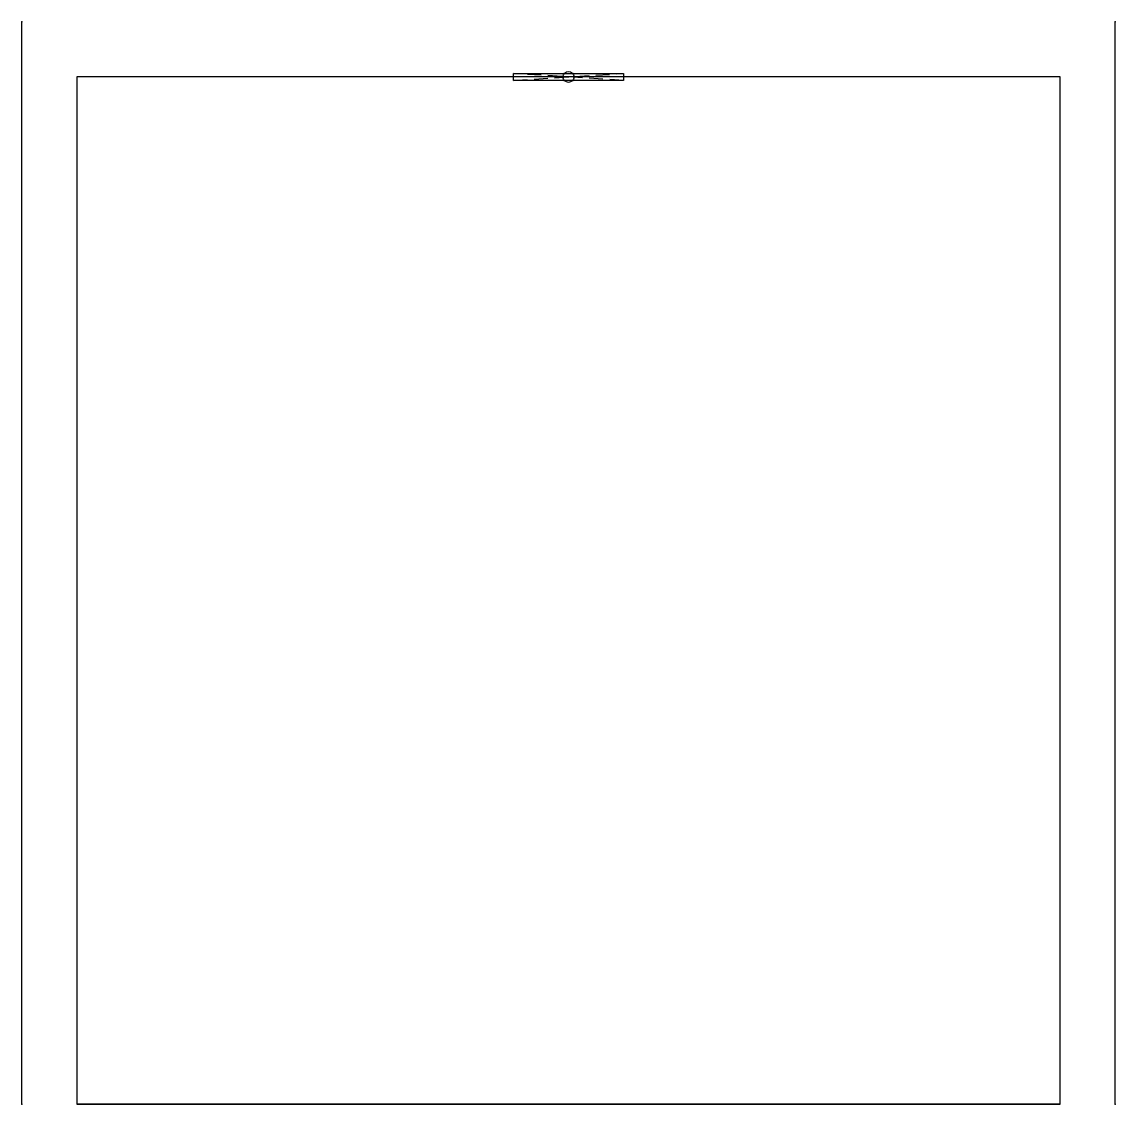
# Model space of a CAD drawing. Header units: millimetres. Extents: x -34.1 to 5.6, y -28.6 to 10.8.
import ezdxf

# ---------------------------------------------------------------- set-up
doc = ezdxf.new("R2010")
doc.units = ezdxf.units.MM
doc.linetypes.add('DASHED', pattern=[0.75, 0.5, -0.25])
doc.layers.get('0').update_dxf_attribs({"linetype": 'CONTINUOUS'})
doc.layers.add('1', color=7, linetype='DASHED')

msp = doc.modelspace()

# ---------------------------------------------------------------- linework, layer by layer
for p, q in [((-34.1, -28.55), (-34.1, 10.764)), ((5.6, -28.55), (5.6, 10.764)), ((3.6, 8.764), (-32.1, 8.764)), ((3.6, -28.55), (-32.1, -28.55))]:
    msp.add_line(p, q)
for points in [[(-32.1, 8.764), (-32.1, -28.55), (3.6, -28.55), (3.6, 8.764)], [(-12.25, 8.639), (-16.25, 8.639), (-16.25, 8.889), (-12.25, 8.889)]]:
    msp.add_lwpolyline(points, close=True)
msp.add_circle((-14.25, 8.764), 0.2)
for p in [(-34.1, 10.764), (5.6, 10.764), (-14.25, 8.764), (-34.1, -28.55), (5.6, -28.55)]:
    msp.add_point(p)
at = {"layer": '1'}
for p, q in [((-12.25, 8.639), (-16.25, 8.889)), ((-16.25, 8.639), (-12.25, 8.889))]:
    msp.add_line(p, q, dxfattribs=at)

doc.saveas('drawing.dxf')
